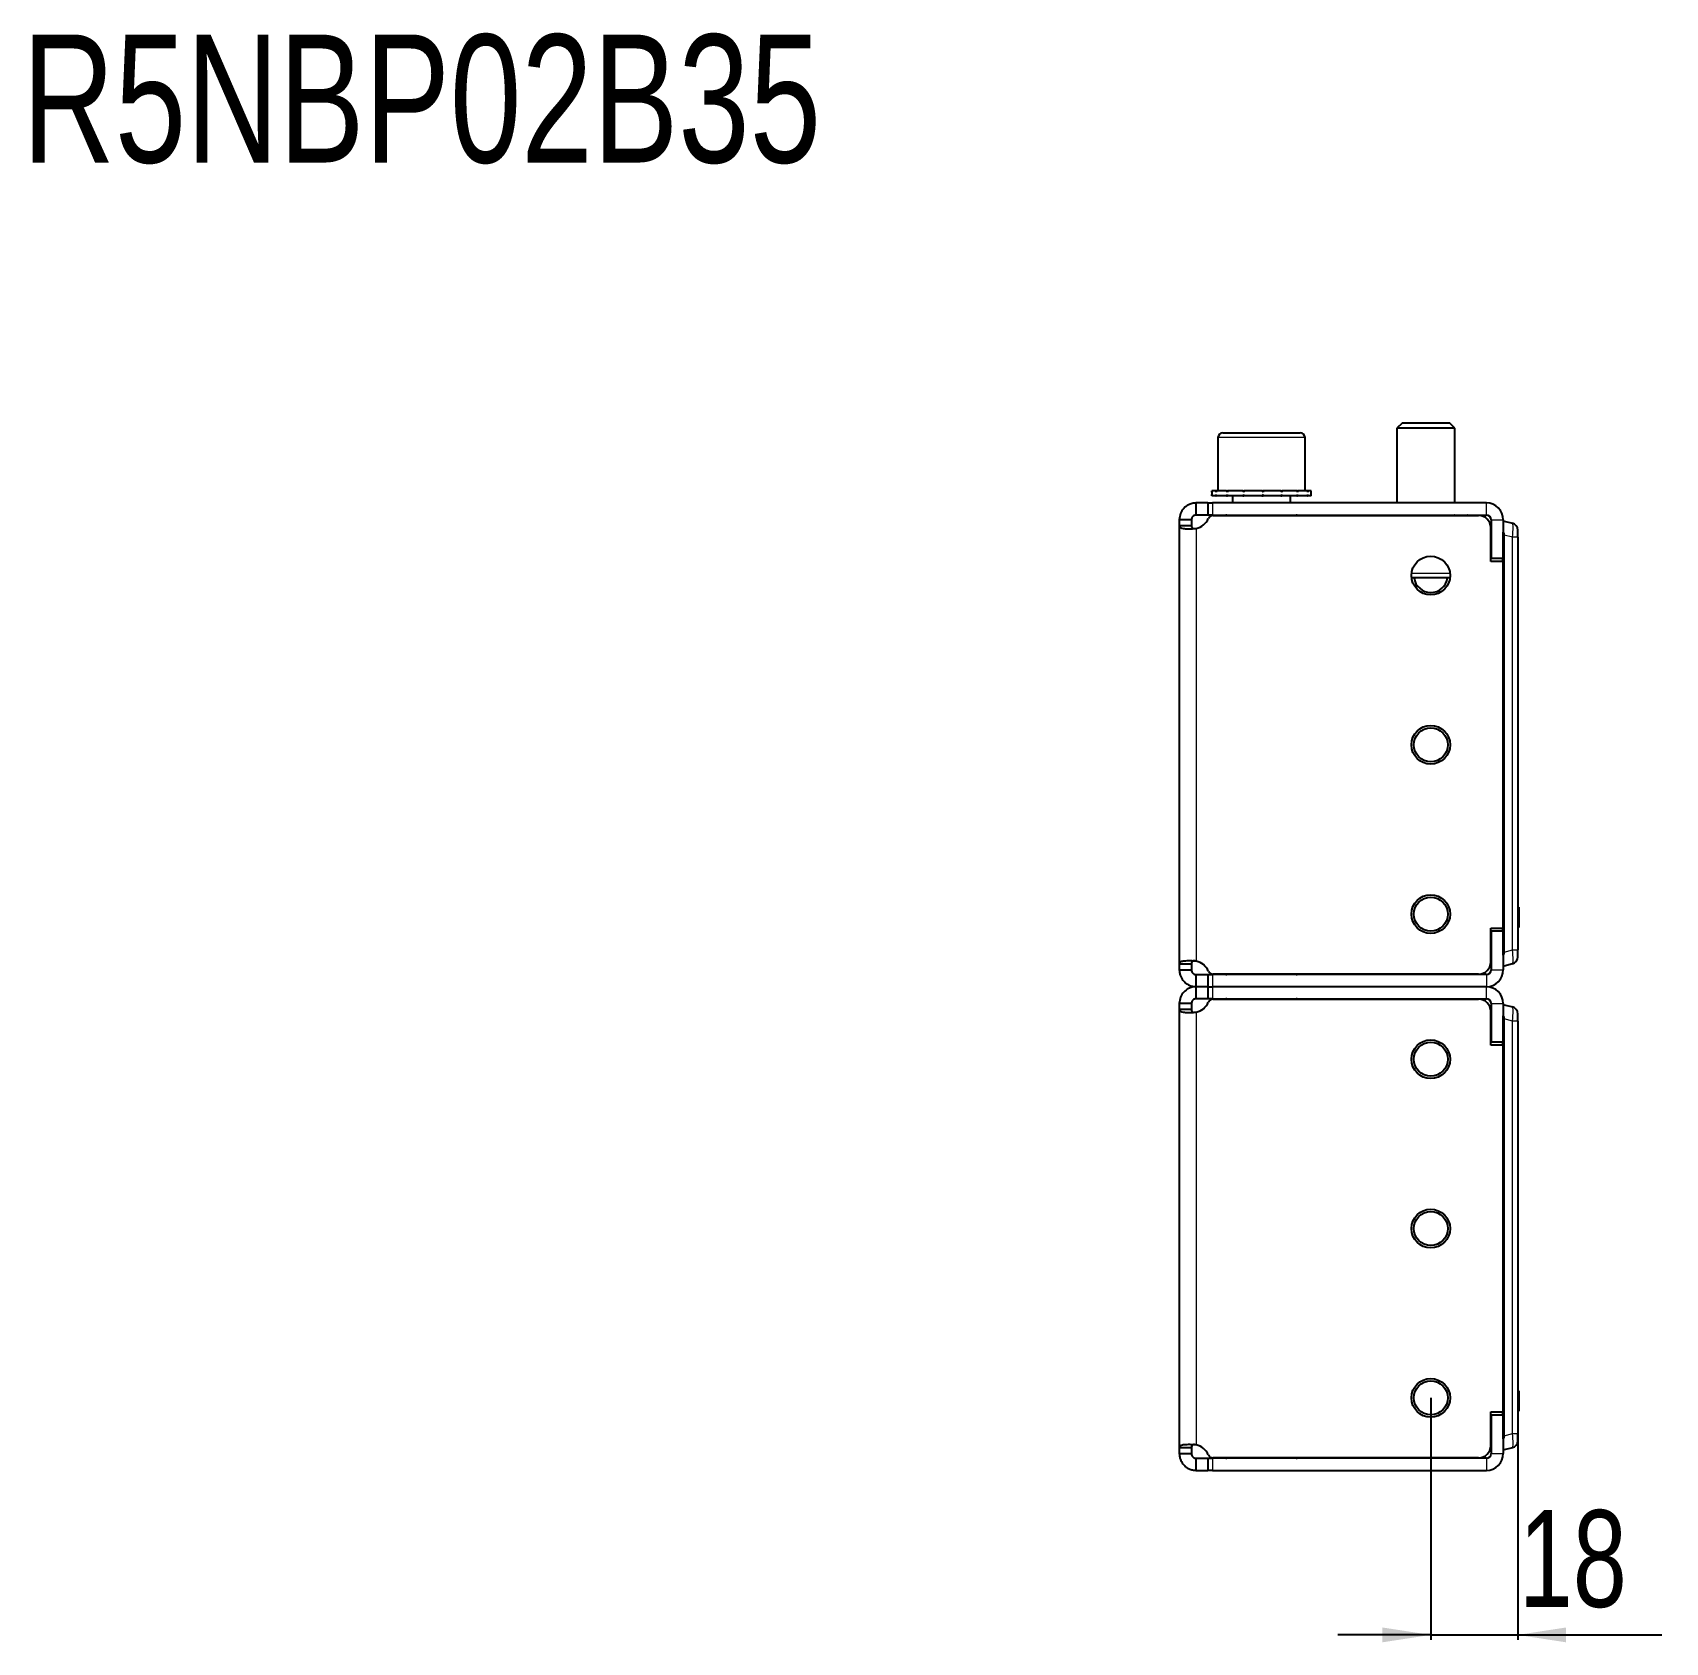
# Model space of a CAD drawing. Header units: millimetres. Extents: x 0 to 1297, y -257 to 587.
# Drawn here: x 605.6 to 943.2, y 253.8 to 586.6 of the extents above; entities that cross this region are included whole.
import ezdxf

# ---------------------------------------------------------------- set-up
doc = ezdxf.new("R2010")
doc.units = ezdxf.units.MM
doc.layers.add('FORMAT', color=7, linetype='Continuous')
doc.styles.add('SLDTEXTSTYLE0', font='TXT', dxfattribs={"width": 0.75})
doc.dimstyles.new('SLDDIMSTYLE1', dxfattribs={"dimtxt": 20, "dimasz": 10, "dimexe": 0, "dimexo": 0.0625, "dimgap": 5, "dimtad": 2, "dimdec": 1, "dimrnd": 1e-09, "dimzin": 12, "dimdsep": 46, "dimtxsty": 'SLDTEXTSTYLE0', "dimsah": 1, "dimcen": 0.09, "dimadec": 0, "dimazin": 3, "dimtfac": 1, "dimtmove": 0, "dimatfit": 0, "dimfxl": 0, "dimfrac": 2, "dimtolj": 1, "dimtzin": 12, "dimarcsym": 0})

# ---------------------------------------------------------------- blocks, each defined once
blk = doc.blocks.new('_D_4')
at = {"layer": 'FORMAT'}
for p, q in [((894.72, 304.38), (894.72, 254.38)), ((912.72, 299.63), (912.72, 254.38)), ((894.72, 255.38), (875.49, 255.38)), ((894.72, 255.38), (912.72, 255.38)), ((912.72, 255.38), (942.5, 255.38))]:
    blk.add_line(p, q, dxfattribs=at)
for points in [[(894.72, 255.38), (884.72, 256.92), (884.72, 253.85)], [(912.72, 255.38), (922.72, 253.85), (922.72, 256.92)]]:
    blk.add_solid(points, dxfattribs=at)
at = {"layer": 'FORMAT', "insert": (912.95, 281.17), "char_height": 20, "attachment_point": 1, "style": 'SLDTEXTSTYLE0'}
blk.add_mtext('18', dxfattribs=at)

msp = doc.modelspace()

# ---------------------------------------------------------------- linework, layer by layer
at = {"color": 7, "linetype": 'Continuous', "lineweight": 25}
for p, q in [((851.72, 503.89), (867.72, 503.89)), ((888.8, 505.89), (887.72, 504.82)), ((887.72, 504.82), (887.72, 489.39)), ((899.72, 504.82), (887.72, 504.82)), ((898.65, 505.89), (888.8, 505.89)), ((899.72, 504.82), (898.65, 505.89)), ((899.72, 489.39), (899.72, 504.82)), ((850.72, 502.89), (850.72, 491.89)), ((868.72, 491.89), (868.72, 502.89)), ((849.47, 491.89), (849.47, 490.89)), ((849.47, 491.89), (849.48, 491.89)), ((849.47, 490.89), (849.48, 490.89)), ((849.48, 491.89), (849.48, 491.64)), ((850.27, 491.89), (849.48, 491.89)), ((849.48, 490.89), (849.48, 491.14)), ((850.27, 490.89), (849.48, 490.89)), ((850.27, 491.89), (850.37, 491.89)), ((850.27, 490.89), (850.37, 490.89)), ((850.37, 491.89), (850.37, 491.64)), ((852.51, 491.89), (850.37, 491.89)), ((850.37, 490.89), (850.37, 491.14)), ((852.51, 490.89), (850.37, 490.89)), ((852.51, 491.89), (852.69, 491.89)), ((852.51, 490.89), (852.69, 490.89)), ((852.69, 491.89), (852.69, 491.64)), ((855.85, 491.89), (852.69, 491.89)), ((852.69, 490.89), (852.69, 491.14)), ((855.85, 490.89), (852.69, 490.89)), ((853.72, 490.89), (853.72, 489.39)), ((855.85, 491.89), (856.08, 491.89)), ((855.85, 490.89), (856.08, 490.89)), ((856.08, 491.89), (856.08, 491.64)), ((859.78, 491.89), (856.08, 491.89)), ((856.08, 490.89), (856.08, 491.14)), ((859.78, 490.89), (856.08, 490.89)), ((859.78, 491.89), (859.86, 491.89)), ((859.78, 490.89), (859.95, 490.89)), ((859.95, 490.89), (860.03, 490.89)), ((859.99, 491.89), (860.03, 491.89)), ((860.03, 491.89), (860.03, 491.64)), ((863.69, 491.89), (860.03, 491.89)), ((860.03, 490.89), (860.03, 491.14)), ((863.69, 490.89), (860.03, 490.89)), ((863.69, 491.89), (863.92, 491.89)), ((863.69, 490.89), (863.92, 490.89)), ((863.92, 491.89), (863.92, 491.64)), ((867.01, 491.89), (863.92, 491.89)), ((863.92, 490.89), (863.92, 491.14)), ((867.01, 490.89), (863.92, 490.89)), ((865.72, 489.39), (865.72, 490.89)), ((867.01, 491.89), (867.18, 491.89)), ((867.01, 490.89), (867.18, 490.89)), ((867.18, 491.89), (867.18, 491.64)), ((869.21, 491.89), (867.18, 491.89)), ((867.18, 490.89), (867.18, 491.14)), ((869.21, 490.89), (867.18, 490.89)), ((869.21, 491.89), (869.31, 491.89)), ((869.21, 490.89), (869.31, 490.89)), ((869.31, 491.89), (869.31, 491.64)), ((869.97, 491.89), (869.31, 491.89)), ((869.31, 490.89), (869.31, 491.14)), ((869.97, 490.89), (869.31, 490.89)), ((869.97, 490.89), (869.97, 491.89)), ((846.22, 486.89), (846.22, 489.39)), ((848.63, 489.39), (846.22, 489.39)), ((848.63, 486.89), (846.22, 486.89)), ((848.62, 489.39), (848.62, 486.89)), ((848.62, 489.39), (849.62, 489.39)), ((849.62, 486.89), (848.62, 486.89)), ((906.22, 489.39), (849.62, 489.39)), ((849.62, 486.89), (906.22, 486.89)), ((849.65, 486.79), (904.62, 486.79)), ((883.47, 486.89), (883.47, 486.79)), ((883.77, 486.89), (883.77, 486.79)), ((885.45, 486.89), (885.45, 486.79)), ((888.4, 486.89), (888.4, 486.79)), ((892.16, 486.89), (892.16, 486.79)), ((896.15, 486.89), (896.15, 486.79)), ((899.78, 486.89), (899.78, 486.79)), ((902.48, 486.89), (902.48, 486.79)), ((903.85, 486.89), (903.85, 486.79)), ((903.97, 486.79), (903.97, 486.89)), ((842.72, 485.89), (842.72, 484.67)), ((845.22, 485.89), (842.72, 485.89)), ((845.22, 484.67), (842.72, 484.67)), ((842.72, 484.67), (842.72, 394.11)), ((845.22, 485.89), (845.22, 484.67)), ((907.12, 477.29), (907.12, 484.29)), ((907.22, 485.89), (907.22, 477.94)), ((909.72, 485.89), (909.72, 477.94)), ((909.72, 485.64), (909.92, 485.64)), ((909.72, 395.92), (909.72, 483.37)), ((909.92, 485.64), (911.61, 485.19)), ((912.72, 482.29), (912.72, 483.74)), ((909.92, 396.54), (909.92, 482.74)), ((912.72, 482.29), (912.72, 407.84)), ((907.12, 478.87), (907.22, 478.66)), ((909.72, 477.29), (907.12, 477.29)), ((909.72, 477.94), (907.22, 477.94)), ((909.72, 477.29), (909.72, 401.49)), ((898.69, 473.89), (890.76, 473.89)), ((912.72, 407.84), (912.72, 399.64)), ((912.92, 405.9), (912.72, 405.9)), ((912.92, 405.86), (912.72, 405.86)), ((912.92, 405.84), (912.72, 405.84)), ((912.92, 405.4), (912.92, 402.08)), ((907.12, 401.49), (909.72, 401.49)), ((907.12, 394.49), (907.12, 401.49)), ((907.12, 400.41), (907.22, 400.63)), ((907.22, 400.84), (907.22, 392.89)), ((909.72, 400.84), (907.22, 400.84)), ((909.72, 400.84), (909.72, 392.89)), ((912.92, 401.64), (912.72, 401.64)), ((912.92, 401.59), (912.72, 401.59)), ((912.72, 399.64), (912.72, 396.99)), ((912.72, 395.54), (912.72, 396.99)), ((842.72, 394.11), (845.22, 394.11)), ((842.72, 394.11), (842.72, 392.89)), ((842.72, 392.89), (845.22, 392.89)), ((845.22, 394.11), (845.22, 392.89)), ((846.22, 389.39), (846.22, 391.89)), ((846.22, 391.89), (848.63, 391.89)), ((848.62, 391.89), (848.62, 389.39)), ((848.62, 391.89), (849.62, 391.89)), ((906.22, 391.89), (849.62, 391.89)), ((904.62, 391.99), (849.65, 391.99)), ((909.92, 393.64), (909.72, 393.64)), ((911.61, 394.09), (909.92, 393.64)), ((846.22, 386.89), (846.22, 389.39)), ((848.63, 389.39), (846.22, 389.39)), ((848.62, 389.39), (848.62, 386.89)), ((848.62, 389.39), (849.62, 389.39)), ((906.22, 389.39), (849.62, 389.39)), ((845.22, 385.89), (842.72, 385.89)), ((842.72, 385.89), (842.72, 384.67)), ((845.22, 385.89), (845.22, 384.67)), ((848.63, 386.89), (846.22, 386.89)), ((849.62, 386.89), (848.62, 386.89)), ((849.62, 386.89), (906.22, 386.89)), ((849.65, 386.79), (904.62, 386.79)), ((907.22, 385.89), (907.22, 377.94)), ((909.72, 385.89), (909.72, 377.94)), ((909.72, 385.64), (909.92, 385.64)), ((909.92, 385.64), (911.61, 385.19)), ((845.22, 384.67), (842.72, 384.67)), ((842.72, 384.67), (842.72, 294.11)), ((907.12, 377.29), (907.12, 384.29)), ((909.72, 295.92), (909.72, 383.37)), ((909.92, 296.54), (909.92, 382.74)), ((912.72, 382.29), (912.72, 383.74)), ((912.72, 382.29), (912.72, 307.84)), ((907.12, 378.87), (907.22, 378.66)), ((909.72, 377.29), (907.12, 377.29)), ((909.72, 377.94), (907.22, 377.94)), ((909.72, 377.29), (909.72, 301.49)), ((912.72, 307.84), (912.72, 299.64)), ((912.92, 305.9), (912.72, 305.9)), ((912.92, 305.86), (912.72, 305.86)), ((912.92, 305.84), (912.72, 305.84)), ((912.92, 305.4), (912.92, 302.08)), ((907.12, 301.49), (909.72, 301.49)), ((907.12, 294.49), (907.12, 301.49)), ((907.12, 300.41), (907.22, 300.63)), ((907.22, 300.84), (907.22, 292.89)), ((909.72, 300.84), (907.22, 300.84)), ((909.72, 300.84), (909.72, 292.89)), ((912.92, 301.64), (912.72, 301.64)), ((912.92, 301.59), (912.72, 301.59)), ((912.72, 299.64), (912.72, 296.99)), ((842.72, 294.11), (845.22, 294.11)), ((842.72, 294.11), (842.72, 292.89)), ((845.22, 294.11), (845.22, 292.89)), ((911.61, 294.09), (909.92, 293.64)), ((912.72, 295.54), (912.72, 296.99)), ((842.72, 292.89), (845.22, 292.89)), ((846.22, 289.39), (846.22, 291.89)), ((846.22, 291.89), (848.63, 291.89)), ((848.62, 291.89), (848.62, 289.39)), ((848.62, 291.89), (849.62, 291.89)), ((906.22, 291.89), (849.62, 291.89)), ((904.62, 291.99), (849.65, 291.99)), ((909.92, 293.64), (909.72, 293.64)), ((846.22, 289.39), (848.63, 289.39)), ((849.62, 289.39), (848.62, 289.39)), ((849.62, 289.39), (906.22, 289.39))]:
    msp.add_line(p, q, dxfattribs=at)
at = {"color": 8, "linetype": 'Continuous', "lineweight": 18}
for p, q in [((868.72, 502.89), (850.72, 502.89)), ((849.62, 489.39), (849.62, 486.89)), ((906.22, 486.89), (906.22, 489.39)), ((846.22, 484.12), (846.22, 394.67)), ((907.22, 485.89), (909.72, 485.89)), ((911.61, 482.29), (909.92, 482.74)), ((911.61, 396.99), (911.61, 482.29)), ((912.72, 482.29), (911.61, 482.29)), ((909.53, 477.29), (909.53, 477.94)), ((890.76, 474.89), (898.69, 474.89)), ((912.92, 405.4), (912.72, 405.4)), ((912.92, 402.08), (912.72, 402.08)), ((909.53, 400.84), (909.53, 401.49)), ((909.92, 396.54), (911.61, 396.99)), ((911.61, 396.99), (912.72, 396.99)), ((849.62, 391.89), (849.62, 389.39)), ((906.22, 391.89), (906.22, 389.39)), ((907.22, 392.89), (909.72, 392.89)), ((849.62, 389.39), (849.62, 386.89)), ((906.22, 386.89), (906.22, 389.39)), ((907.22, 385.89), (909.72, 385.89)), ((846.22, 384.12), (846.22, 294.67)), ((911.61, 382.29), (909.92, 382.74)), ((911.61, 296.99), (911.61, 382.29)), ((912.72, 382.29), (911.61, 382.29)), ((909.53, 377.29), (909.53, 377.94)), ((912.92, 305.4), (912.72, 305.4)), ((909.53, 300.84), (909.53, 301.49)), ((912.92, 302.08), (912.72, 302.08)), ((909.92, 296.54), (911.61, 296.99)), ((911.61, 296.99), (912.72, 296.99)), ((849.62, 291.89), (849.62, 289.39)), ((906.22, 291.89), (906.22, 289.39)), ((907.22, 292.89), (909.72, 292.89))]:
    msp.add_line(p, q, dxfattribs=at)
at = {"color": 7, "linetype": 'Continuous', "lineweight": 25}
for centre, radius in [((894.72, 474.39), 4), ((894.72, 439.39), 4), ((894.72, 439.39), 3.5), ((894.72, 404.39), 4), ((894.72, 404.39), 3.5), ((894.72, 374.39), 4), ((894.72, 374.39), 3.5), ((894.72, 339.39), 4), ((894.72, 339.39), 3.5), ((894.72, 304.39), 4), ((894.72, 304.39), 3.5)]:
    msp.add_circle(centre, radius, dxfattribs=at)
for centre, radius, start, end in [((851.72, 502.89), 1, 90, 180), ((867.72, 502.89), 1, 0, 90), ((849.65, 485.79), 1, 90, 157.1146), ((852.37, 486.54), 0.35, 45.5847, 90), ((867.07, 486.54), 0.35, 90, 134.4153), ((904.62, 484.29), 2.5, 360, 90), ((906.22, 485.89), 3.5, 360, 90), ((906.22, 485.89), 1, 360, 90), ((845.5, 487.54), 3.5, 281.8948, 337.1146), ((911.22, 483.74), 1.5, 0, 75), ((894.72, 474.39), 3.5, 188.2132, 351.7868), ((911.22, 395.54), 1.5, 285, 0), ((845.5, 391.24), 3.5, 22.8854, 78.1052), ((849.65, 392.99), 1, 202.8854, 270), ((852.37, 392.24), 0.35, 270, 314.4153), ((867.07, 392.24), 0.35, 225.5847, 270), ((904.62, 394.49), 2.5, 270, 0), ((906.22, 392.89), 3.5, 270, 0), ((906.22, 392.89), 1, 270, 0), ((906.22, 385.89), 3.5, 0, 90), ((845.5, 387.54), 3.5, 281.8948, 337.1146), ((849.65, 385.79), 1, 90, 157.1146), ((852.37, 386.54), 0.35, 45.5847, 90), ((867.07, 386.54), 0.35, 90, 134.4153), ((904.62, 384.29), 2.5, 360, 90), ((906.22, 385.89), 1, 360, 90), ((911.22, 383.74), 1.5, 0, 75), ((845.5, 291.24), 3.5, 22.8854, 78.1052), ((904.62, 294.49), 2.5, 270, 0), ((911.22, 295.54), 1.5, 285, 0), ((849.65, 292.99), 1, 202.8854, 270), ((852.37, 292.24), 0.35, 270, 314.4153), ((867.07, 292.24), 0.35, 225.5847, 270), ((906.22, 292.89), 3.5, 270, 0), ((906.22, 292.89), 1, 270, 0)]:
    msp.add_arc(centre, radius, start, end, dxfattribs=at)
for centre, major_axis, start_param, end_param in [((898.33, 485.64), (11.57, -3.1), 0.067037, 0.253072), ((898.33, 393.64), (11.57, 3.1), 6.030113, 6.216148), ((898.33, 385.64), (11.57, -3.1), 0.067037, 0.253072), ((898.33, 293.64), (11.57, 3.1), 6.030113, 6.216148)]:
    msp.add_ellipse(centre, major_axis=major_axis, ratio=0.250563, start_param=start_param, end_param=end_param, dxfattribs=at)
at = {"color": 8, "linetype": 'Continuous', "lineweight": 18}
for centre, major_axis, start_param, end_param in [((911.22, 482.19), (0.38, 3), 4.762686, 6.266445), ((911.22, 397.1), (-0.38, 3), 3.158333, 4.662092), ((911.22, 382.19), (0.38, 3), 4.762686, 6.266445), ((911.22, 297.1), (-0.38, 3), 3.158333, 4.662092)]:
    msp.add_ellipse(centre, major_axis=major_axis, ratio=0.123038, start_param=start_param, end_param=end_param, dxfattribs=at)
at = {"color": 7, "linetype": 'Continuous', "lineweight": 25}
for points, knots in [([(849.48, 491.64), (849.48, 491.68), (849.48, 491.75), (849.47, 491.83), (849.47, 491.87), (849.47, 491.89)], [0, 0, 0, 0, 0.4999808, 0.7499881, 1, 1, 1, 1]), ([(849.47, 490.89), (849.47, 490.91), (849.47, 490.95), (849.48, 491.04), (849.48, 491.1), (849.48, 491.14)], [0, 0, 0, 0, 0.25014, 0.50028, 1, 1, 1, 1]), ([(850.37, 491.64), (850.36, 491.68), (850.33, 491.75), (850.3, 491.83), (850.28, 491.87), (850.27, 491.89)], [0, 0, 0, 0, 0.499981, 0.749988, 1, 1, 1, 1]), ([(850.27, 490.89), (850.28, 490.91), (850.3, 490.95), (850.33, 491.04), (850.36, 491.1), (850.37, 491.14)], [0, 0, 0, 0, 0.25014, 0.50028, 1, 1, 1, 1]), ([(852.69, 491.64), (852.66, 491.68), (852.62, 491.75), (852.56, 491.83), (852.53, 491.87), (852.51, 491.89)], [0, 0, 0, 0, 0.499981, 0.749988, 1, 1, 1, 1]), ([(852.51, 490.89), (852.53, 490.91), (852.56, 490.95), (852.62, 491.04), (852.66, 491.1), (852.69, 491.14)], [0, 0, 0, 0, 0.25014, 0.50028, 1, 1, 1, 1]), ([(856.08, 491.64), (856.04, 491.68), (855.99, 491.75), (855.91, 491.83), (855.87, 491.87), (855.85, 491.89)], [0, 0, 0, 0, 0.499981, 0.749988, 1, 1, 1, 1]), ([(855.85, 490.89), (855.87, 490.91), (855.91, 490.95), (855.99, 491.04), (856.04, 491.1), (856.08, 491.14)], [0, 0, 0, 0, 0.25014, 0.50028, 1, 1, 1, 1]), ([(860.03, 491.64), (859.98, 491.68), (859.92, 491.75), (859.84, 491.83), (859.8, 491.87), (859.78, 491.89)], [0, 0, 0, 0, 0.4999808, 0.7499881, 1, 1, 1, 1]), ([(859.78, 490.89), (859.8, 490.91), (859.84, 490.95), (859.92, 491.04), (859.98, 491.1), (860.03, 491.14)], [0, 0, 0, 0, 0.25014, 0.50028, 1, 1, 1, 1]), ([(860.03, 491.64), (860.01, 491.71), (859.99, 491.84), (859.96, 491.88), (859.95, 491.89)], [0, 0, 0, 0, 0.561794, 1, 1, 1, 1]), ([(860.03, 491.14), (860.01, 491.07), (859.99, 490.94), (859.96, 490.91), (859.95, 490.89)], [0, 0, 0, 0, 0.561794, 1, 1, 1, 1]), ([(863.92, 491.64), (863.89, 491.68), (863.83, 491.75), (863.75, 491.83), (863.71, 491.87), (863.69, 491.89)], [0, 0, 0, 0, 0.499981, 0.749988, 1, 1, 1, 1]), ([(863.69, 490.89), (863.71, 490.91), (863.75, 490.95), (863.83, 491.04), (863.89, 491.1), (863.92, 491.14)], [0, 0, 0, 0, 0.25014, 0.50028, 1, 1, 1, 1]), ([(867.18, 491.64), (867.15, 491.68), (867.11, 491.75), (867.05, 491.83), (867.02, 491.87), (867.01, 491.89)], [0, 0, 0, 0, 0.499981, 0.749988, 1, 1, 1, 1]), ([(867.01, 490.89), (867.02, 490.91), (867.05, 490.95), (867.11, 491.04), (867.15, 491.1), (867.18, 491.14)], [0, 0, 0, 0, 0.25014, 0.50028, 1, 1, 1, 1]), ([(869.31, 491.64), (869.29, 491.68), (869.27, 491.75), (869.24, 491.83), (869.22, 491.87), (869.21, 491.89)], [0, 0, 0, 0, 0.499981, 0.749988, 1, 1, 1, 1]), ([(869.21, 490.89), (869.22, 490.91), (869.24, 490.95), (869.27, 491.04), (869.29, 491.1), (869.31, 491.14)], [0, 0, 0, 0, 0.25014, 0.50028, 1, 1, 1, 1]), ([(846.22, 489.39), (845.93, 489.37), (845.38, 489.33), (844.48, 488.98), (843.59, 488.31), (842.87, 487.2), (842.77, 486.34), (842.72, 485.89)], [0, 0, 0, 0, 0.16069, 0.301312, 0.521951, 0.753573, 1, 1, 1, 1]), ([(846.22, 486.89), (846.14, 486.89), (845.99, 486.87), (845.78, 486.79), (845.61, 486.69), (845.48, 486.57), (845.37, 486.43), (845.25, 486.19), (845.24, 486.01), (845.22, 485.89)], [0, 0, 0, 0, 0.156786, 0.290809, 0.403501, 0.497298, 0.607133, 0.726181, 1, 1, 1, 1]), ([(883.73, 486.79), (883.73, 486.8), (883.72, 486.84), (883.71, 486.87), (883.71, 486.89)], [0, 0, 0, 0, 0.374848, 1, 1, 1, 1]), ([(885.37, 486.79), (885.36, 486.8), (885.34, 486.84), (885.32, 486.87), (885.31, 486.89)], [0, 0, 0, 0, 0.374848, 1, 1, 1, 1]), ([(888.27, 486.79), (888.26, 486.8), (888.23, 486.84), (888.21, 486.87), (888.19, 486.89)], [0, 0, 0, 0, 0.374848, 1, 1, 1, 1]), ([(892.01, 486.79), (892, 486.8), (891.96, 486.84), (891.93, 486.87), (891.91, 486.89)], [0, 0, 0, 0, 0.374848, 1, 1, 1, 1]), ([(896.01, 486.79), (896, 486.8), (895.96, 486.84), (895.93, 486.87), (895.91, 486.89)], [0, 0, 0, 0, 0.374848, 1, 1, 1, 1]), ([(899.66, 486.79), (899.65, 486.8), (899.62, 486.84), (899.59, 486.87), (899.58, 486.89)], [0, 0, 0, 0, 0.374848, 1, 1, 1, 1]), ([(902.4, 486.79), (902.4, 486.8), (902.38, 486.84), (902.36, 486.87), (902.35, 486.89)], [0, 0, 0, 0, 0.374848, 1, 1, 1, 1]), ([(903.83, 486.79), (903.83, 486.8), (903.82, 486.84), (903.82, 486.87), (903.81, 486.89)], [0, 0, 0, 0, 0.374848, 1, 1, 1, 1]), ([(842.72, 484.67), (842.77, 484.54), (842.86, 484.33), (843.43, 484.13), (844.03, 484.06), (844.67, 484.04), (845.41, 484.06), (845.95, 484.1), (846.22, 484.12)], [0, 0, 0, 0, 0.254149, 0.448213, 0.574908, 0.708872, 0.850468, 1, 1, 1, 1]), ([(845.22, 484.67), (845.24, 484.55), (845.26, 484.35), (845.41, 484.14), (845.54, 484.09), (845.59, 484.08)], [0, 0, 0, 0, 0.4882324, 0.8197059, 1, 1, 1, 1]), ([(912.92, 405.84), (912.92, 405.83), (912.92, 405.82), (912.92, 405.7), (912.92, 405.56), (912.92, 405.45), (912.92, 405.4)], [0, 0, 0, 0, 0.2813032, 0.555629, 0.7738783, 1, 1, 1, 1]), ([(912.92, 402.08), (912.92, 402.01), (912.92, 401.89), (912.92, 401.74), (912.92, 401.65), (912.92, 401.64), (912.92, 401.64)], [0, 0, 0, 0, 0.285197, 0.560428, 0.777044, 1, 1, 1, 1]), ([(846.22, 394.67), (845.91, 394.68), (845.32, 394.71), (844.37, 394.72), (843.51, 394.68), (842.85, 394.47), (842.77, 394.23), (842.72, 394.11)], [0, 0, 0, 0, 0.17084, 0.319217, 0.548103, 0.767822, 1, 1, 1, 1]), ([(842.72, 392.89), (842.74, 392.63), (842.77, 392.14), (843.06, 391.32), (843.52, 390.61), (844.15, 390.05), (844.76, 389.69), (845.47, 389.44), (845.97, 389.41), (846.22, 389.39)], [0, 0, 0, 0, 0.144067, 0.271276, 0.474907, 0.597997, 0.726338, 0.860245, 1, 1, 1, 1]), ([(846.22, 394.67), (846.13, 394.68), (845.97, 394.71), (845.75, 394.72), (845.58, 394.71), (845.45, 394.66), (845.35, 394.57), (845.25, 394.4), (845.23, 394.23), (845.22, 394.11)], [0, 0, 0, 0, 0.154359, 0.287283, 0.400435, 0.496544, 0.604314, 0.723151, 1, 1, 1, 1]), ([(845.22, 392.89), (845.24, 392.75), (845.26, 392.56), (845.39, 392.34), (845.49, 392.2), (845.63, 392.08), (845.81, 391.97), (846.01, 391.9), (846.15, 391.9), (846.22, 391.89)], [0, 0, 0, 0, 0.294103, 0.406373, 0.497014, 0.611853, 0.731691, 0.860101, 1, 1, 1, 1]), ([(846.22, 389.39), (845.93, 389.37), (845.38, 389.33), (844.48, 388.98), (843.59, 388.31), (842.87, 387.2), (842.77, 386.34), (842.72, 385.89)], [0, 0, 0, 0, 0.16069, 0.301312, 0.521951, 0.753573, 1, 1, 1, 1]), ([(846.22, 386.89), (846.14, 386.89), (845.99, 386.87), (845.78, 386.79), (845.61, 386.69), (845.48, 386.57), (845.37, 386.43), (845.25, 386.19), (845.24, 386.01), (845.22, 385.89)], [0, 0, 0, 0, 0.1567865, 0.2908092, 0.4035006, 0.4972984, 0.6071328, 0.7261813, 1, 1, 1, 1]), ([(842.72, 384.67), (842.77, 384.54), (842.86, 384.33), (843.43, 384.13), (844.03, 384.06), (844.67, 384.04), (845.41, 384.06), (845.95, 384.1), (846.22, 384.12)], [0, 0, 0, 0, 0.254149, 0.448213, 0.574908, 0.708872, 0.850468, 1, 1, 1, 1]), ([(845.22, 384.67), (845.24, 384.55), (845.26, 384.35), (845.41, 384.14), (845.54, 384.09), (845.59, 384.08)], [0, 0, 0, 0, 0.488232, 0.819706, 1, 1, 1, 1]), ([(912.92, 305.84), (912.92, 305.83), (912.92, 305.82), (912.92, 305.7), (912.92, 305.56), (912.92, 305.45), (912.92, 305.4)], [0, 0, 0, 0, 0.281303, 0.555629, 0.773878, 1, 1, 1, 1]), ([(912.92, 302.08), (912.92, 302.01), (912.92, 301.89), (912.92, 301.74), (912.92, 301.65), (912.92, 301.64), (912.92, 301.64)], [0, 0, 0, 0, 0.285197, 0.560428, 0.777044, 1, 1, 1, 1]), ([(846.22, 294.67), (845.91, 294.68), (845.32, 294.71), (844.37, 294.72), (843.51, 294.68), (842.85, 294.47), (842.77, 294.23), (842.72, 294.11)], [0, 0, 0, 0, 0.17084, 0.319217, 0.548103, 0.767822, 1, 1, 1, 1]), ([(846.22, 294.67), (846.13, 294.68), (845.97, 294.71), (845.75, 294.72), (845.58, 294.71), (845.45, 294.66), (845.35, 294.57), (845.25, 294.4), (845.23, 294.23), (845.22, 294.11)], [0, 0, 0, 0, 0.154359, 0.287283, 0.400435, 0.496544, 0.604314, 0.723151, 1, 1, 1, 1]), ([(842.72, 292.89), (842.74, 292.63), (842.77, 292.14), (843.06, 291.32), (843.52, 290.61), (844.15, 290.05), (844.76, 289.69), (845.47, 289.44), (845.97, 289.41), (846.22, 289.39)], [0, 0, 0, 0, 0.144067, 0.271276, 0.474907, 0.597997, 0.726338, 0.860245, 1, 1, 1, 1]), ([(845.22, 292.89), (845.24, 292.75), (845.26, 292.56), (845.39, 292.34), (845.49, 292.2), (845.63, 292.08), (845.81, 291.97), (846.01, 291.9), (846.15, 291.9), (846.22, 291.89)], [0, 0, 0, 0, 0.294103, 0.406373, 0.497014, 0.611853, 0.731691, 0.860101, 1, 1, 1, 1])]:
    msp.add_open_spline(points, degree=3, knots=knots, dxfattribs=at)

# ---------------------------------------------------------------- texts
at = {"layer": 'FORMAT', "insert": (603.42, 586.22), "char_height": 26.458, "attachment_point": 1, "style": 'SLDTEXTSTYLE0'}
msp.add_mtext('R5NBP02B35', dxfattribs=at)

# ---------------------------------------------------------------- dimensions: what is measured, and where the dimension line sits
at = {"layer": 'FORMAT'}
dim = msp.add_linear_dim(base=(912.72, 255.38), p1=(894.72, 304.39), p2=(912.72, 299.64), dimstyle='SLDDIMSTYLE1', dxfattribs=at)
dim.commit()
dim.dimension.update_dxf_attribs({"geometry": '_D_4', "text_midpoint": (927.72, 255.38), "dimtype": 160})

doc.saveas('drawing.dxf')
